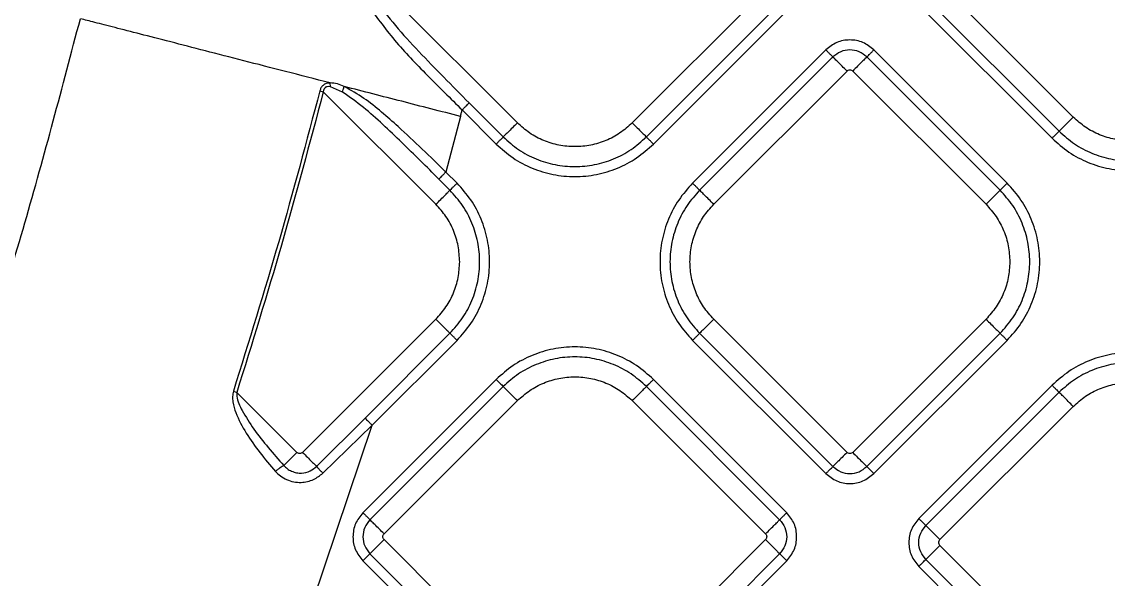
# Model space of a CAD drawing. Extents: x 939 to 1039, y 781 to 934.
# Drawn here: x 979.69 to 985.06, y 852.07 to 854.83 of the extents above; entities that cross this region are included whole.
import ezdxf

# ---------------------------------------------------------------- set-up
doc = ezdxf.new("R2010")
doc.units = 0
doc.header["$MEASUREMENT"] = 0
doc.layers.add('1', color=4, linetype='Continuous')

# ---------------------------------------------------------------- blocks, each defined once
blk = doc.blocks.new('Envoy')
at = {"layer": '1', "color": 3, "linetype": 'Continuous', "lineweight": 25}
for p, q in [((43.4851, 55.1542), (42.8262, 55.8131)), ((44.712, 55.8131), (44.0532, 55.1542)), ((46.2331, 55.1827), (45.5743, 55.8416)), ((45.5046, 55.7718), (46.1634, 55.113)), ((44.1229, 55.0845), (44.7818, 55.7433)), ((44.1578, 55.0496), (44.8166, 55.7085)), ((45.4697, 55.737), (46.1285, 55.0782)), ((45.0102, 55.5149), (44.3514, 54.8561)), ((45.9065, 54.8561), (45.2477, 55.5149)), ((45.045, 55.4801), (44.3862, 54.8212)), ((45.8716, 54.8212), (45.2128, 55.4801)), ((44.4559, 54.7515), (45.1148, 55.4103)), ((45.143, 55.4103), (45.8019, 54.7515)), ((42.5606, 55.3328), (42.5593, 55.3518)), ((42.6206, 55.3067), (42.5606, 55.3328)), ((42.5088, 55.3125), (42.5259, 55.3081)), ((43.0824, 54.7515), (42.5259, 55.3081)), ((43.2121, 55.2181), (43.3805, 55.0496)), ((43.2469, 55.2529), (43.4154, 55.0845)), ((43.2039, 55.1861), (43.1319, 54.9112)), ((43.187, 54.8561), (43.1319, 54.9112)), ((43.1521, 54.8213), (43.097, 54.8764)), ((43.0824, 54.1834), (42.4236, 53.5246)), ((45.1148, 53.5245), (44.4559, 54.1834)), ((45.8019, 54.1834), (45.143, 53.5245)), ((42.7325, 53.694), (43.1521, 54.1137)), ((44.3862, 54.1136), (45.045, 53.4548)), ((45.2128, 53.4548), (45.8716, 54.1136)), ((42.7673, 53.6592), (43.187, 54.0788)), ((44.3514, 54.0788), (45.0102, 53.42)), ((45.2477, 53.42), (45.9065, 54.0788)), ((43.3805, 53.8853), (42.7217, 53.2265)), ((44.8166, 53.2265), (44.1578, 53.8853)), ((42.0814, 53.8271), (42.0981, 53.8217)), ((42.0981, 53.8217), (42.3953, 53.5246)), ((43.4154, 53.8504), (42.7566, 53.1916)), ((44.7818, 53.1916), (44.123, 53.8504)), ((46.1285, 53.8568), (45.4697, 53.1979)), ((46.1634, 53.8219), (45.5045, 53.1631)), ((42.8263, 53.1218), (43.4851, 53.7807)), ((44.0532, 53.7807), (44.7121, 53.1218)), ((45.5742, 53.0933), (46.2331, 53.7522)), ((42.4927, 53.4554), (42.7325, 53.694)), ((42.4735, 52.7882), (42.7673, 53.6592)), ((42.5236, 53.4221), (42.7673, 53.6592)), ((43.4851, 52.4347), (42.8263, 53.0936)), ((44.7121, 53.0936), (44.0532, 52.4347)), ((42.7566, 53.0238), (43.4154, 52.365)), ((44.123, 52.365), (44.7818, 53.0238)), ((46.2331, 52.4062), (45.5742, 53.0651)), ((42.7217, 52.989), (43.3805, 52.3302)), ((44.1578, 52.3302), (44.8166, 52.989)), ((45.5045, 52.9953), (46.1634, 52.3365)), ((45.4697, 52.9605), (46.1285, 52.3016))]:
    blk.add_line(p, q, dxfattribs=at)
for points, knots in [([(42.7785, 55.7654), (42.8124, 55.7215), (42.8814, 55.6324), (42.9985, 55.5062), (43.1209, 55.3793), (43.2048, 55.2952), (43.2469, 55.2529)], [0, 0, 0, 0, 0.2404648, 0.4892547, 0.7434116, 1, 1, 1, 1]), ([(42.7405, 55.7451), (42.7848, 55.6835), (42.8748, 55.5584), (43.0401, 55.3883), (43.1544, 55.2751), (43.2121, 55.2181)], [0, 0, 0, 0, 0.325179, 0.659787, 1, 1, 1, 1]), ([(38.6197, 49.3531), (38.7618, 49.5576), (39.0472, 49.9685), (39.4283, 50.6195), (39.7805, 51.294), (40.1023, 51.9914), (40.4281, 52.7831), (40.7485, 53.6727), (41.0592, 54.6609), (41.236, 55.332), (41.3248, 55.6692)], [0, 0, 0, 0, 0.108159, 0.217286, 0.327415, 0.438561, 0.550697, 0.698969, 0.848773, 1, 1, 1, 1]), ([(42.5593, 55.3518), (42.4852, 55.3709), (42.337, 55.409), (42.1304, 55.4621), (41.9394, 55.5112), (41.7678, 55.5553), (41.6178, 55.5939), (41.4925, 55.6261), (41.3911, 55.6522), (41.3469, 55.6635), (41.3249, 55.6692)], [0, 0, 0, 0, 0.1249982, 0.2499971, 0.3749971, 0.4999956, 0.6249947, 0.7499936, 0.8749964, 1, 1, 1, 1]), ([(45.2477, 55.5149), (45.2303, 55.5286), (45.1956, 55.5561), (45.1289, 55.5681), (45.0623, 55.5561), (45.0275, 55.5286), (45.0102, 55.5149)], [0, 0, 0, 0, 0.250069, 0.499983, 0.74993, 1, 1, 1, 1]), ([(45.0102, 55.5149), (45.0143, 55.5108), (45.0226, 55.5025), (45.0334, 55.4917), (45.0417, 55.4834), (45.0439, 55.4812), (45.045, 55.4801)], [0, 0, 0, 0, 0.250009, 0.500005, 0.75, 1, 1, 1, 1]), ([(45.2128, 55.4801), (45.2005, 55.4897), (45.176, 55.5091), (45.1289, 55.5177), (45.0819, 55.5091), (45.0573, 55.4897), (45.045, 55.4801)], [0, 0, 0, 0, 0.249861, 0.499985, 0.750123, 1, 1, 1, 1]), ([(45.2128, 55.4801), (45.2139, 55.4812), (45.2161, 55.4834), (45.2244, 55.4917), (45.2352, 55.5025), (45.2435, 55.5108), (45.2477, 55.5149)], [0, 0, 0, 0, 0.250001, 0.499998, 0.749991, 1, 1, 1, 1]), ([(45.1148, 55.4103), (45.1065, 55.4186), (45.0899, 55.4352), (45.0683, 55.4568), (45.0517, 55.4734), (45.0473, 55.4778), (45.045, 55.4801)], [0, 0, 0, 0, 0.2500011, 0.4999982, 0.74999, 1, 1, 1, 1]), ([(45.2128, 55.4801), (45.2106, 55.4778), (45.2061, 55.4734), (45.1895, 55.4568), (45.1679, 55.4352), (45.1513, 55.4186), (45.143, 55.4103)], [0, 0, 0, 0, 0.25001, 0.500003, 0.750001, 1, 1, 1, 1]), ([(45.1148, 55.4103), (45.1168, 55.412), (45.121, 55.4152), (45.1289, 55.4167), (45.1368, 55.4152), (45.141, 55.412), (45.143, 55.4103)], [0, 0, 0, 0, 0.250223, 0.499992, 0.749762, 1, 1, 1, 1]), ([(42.5593, 55.3518), (42.5528, 55.3512), (42.5405, 55.35), (42.5244, 55.341), (42.5137, 55.3276), (42.5104, 55.3174), (42.5088, 55.3125)], [0, 0, 0, 0, 0.2881651, 0.5497368, 0.7823351, 1, 1, 1, 1]), ([(42.5606, 55.3328), (42.5554, 55.3334), (42.5482, 55.3342), (42.5393, 55.3316), (42.5344, 55.3286), (42.5307, 55.3246), (42.5271, 55.318), (42.5264, 55.3121), (42.5259, 55.3081)], [0, 0, 0, 0, 0.312125, 0.440371, 0.558286, 0.657478, 0.761077, 1, 1, 1, 1]), ([(42.6296, 55.3337), (42.6185, 55.3386), (42.596, 55.3484), (42.5717, 55.3507), (42.5593, 55.3518)], [0, 0, 0, 0, 0.492011, 1, 1, 1, 1]), ([(42.6206, 55.3067), (42.6217, 55.311), (42.6237, 55.3195), (42.6276, 55.329), (42.6296, 55.3337)], [0, 0, 0, 0, 0.499989, 1, 1, 1, 1]), ([(43.2039, 55.1861), (43.1065, 55.2111), (42.9118, 55.2612), (42.7237, 55.3095), (42.6296, 55.3337)], [0, 0, 0, 0, 0.500006, 1, 1, 1, 1]), ([(43.1319, 54.9112), (43.0539, 54.9873), (42.9495, 55.0891), (42.8133, 55.2083), (42.7268, 55.279), (42.6624, 55.3153), (42.6296, 55.3337)], [0, 0, 0, 0, 0.489573, 0.655267, 0.824174, 1, 1, 1, 1]), ([(42.5088, 55.3125), (42.4427, 55.0632), (42.3105, 54.5651), (42.1577, 54.073), (42.0814, 53.8271)], [0, 0, 0, 0, 0.500387, 1, 1, 1, 1]), ([(42.5259, 55.3081), (42.4587, 55.0549), (42.3264, 54.5565), (42.1734, 54.064), (42.0981, 53.8217)], [0, 0, 0, 0, 0.507945, 1, 1, 1, 1]), ([(43.097, 54.8764), (43.0668, 54.9065), (43.0062, 54.9669), (42.914, 55.0573), (42.8205, 55.1458), (42.7251, 55.233), (42.6557, 55.282), (42.6206, 55.3067)], [0, 0, 0, 0, 0.197831, 0.397266, 0.599374, 0.797746, 1, 1, 1, 1]), ([(43.2039, 55.1861), (43.2053, 55.1914), (43.208, 55.2021), (43.2107, 55.2128), (43.2121, 55.2181)], [0, 0, 0, 0, 0.5018349, 1, 1, 1, 1]), ([(43.2121, 55.2181), (43.2162, 55.2222), (43.2245, 55.2305), (43.2353, 55.2413), (43.2436, 55.2496), (43.2458, 55.2518), (43.2469, 55.2529)], [0, 0, 0, 0, 0.250013, 0.500002, 0.75, 1, 1, 1, 1]), ([(46.2331, 55.1827), (46.2248, 55.1745), (46.2083, 55.1579), (46.1866, 55.1362), (46.17, 55.1196), (46.1656, 55.1152), (46.1634, 55.113)], [0, 0, 0, 0, 0.25, 0.499995, 0.749991, 1, 1, 1, 1]), ([(46.8012, 55.1827), (46.7816, 55.1652), (46.7423, 55.1301), (46.6718, 55.0934), (46.5961, 55.0702), (46.5172, 55.0625), (46.4383, 55.0702), (46.3626, 55.0934), (46.2921, 55.1301), (46.2528, 55.1652), (46.2331, 55.1827)], [0, 0, 0, 0, 0.125, 0.25, 0.375, 0.5, 0.625, 0.75, 0.875, 1, 1, 1, 1]), ([(43.4851, 55.1542), (43.4768, 55.1459), (43.4603, 55.1294), (43.4386, 55.1077), (43.422, 55.0911), (43.4176, 55.0867), (43.4154, 55.0845)], [0, 0, 0, 0, 0.249999, 0.499997, 0.74999, 1, 1, 1, 1]), ([(44.0532, 55.1542), (44.0336, 55.1367), (43.9943, 55.1016), (43.9237, 55.0649), (43.8481, 55.0417), (43.7691, 55.034), (43.6902, 55.0417), (43.6146, 55.0649), (43.544, 55.1016), (43.5047, 55.1367), (43.4851, 55.1542)], [0, 0, 0, 0, 0.125, 0.25, 0.375, 0.5, 0.624999, 0.749999, 0.874999, 1, 1, 1, 1]), ([(44.0532, 55.1542), (44.0615, 55.1459), (44.078, 55.1294), (44.0997, 55.1077), (44.1163, 55.0911), (44.1207, 55.0867), (44.1229, 55.0845)], [0, 0, 0, 0, 0.250002, 0.499999, 0.749992, 1, 1, 1, 1]), ([(46.1285, 55.0782), (46.1327, 55.0823), (46.1409, 55.0906), (46.1518, 55.1014), (46.1601, 55.1097), (46.1623, 55.1119), (46.1634, 55.113)], [0, 0, 0, 0, 0.25001, 0.500005, 0.750001, 1, 1, 1, 1]), ([(46.1634, 55.113), (46.1879, 55.0912), (46.2368, 55.0475), (46.3246, 55.0017), (46.4189, 54.9729), (46.5172, 54.9633), (46.6155, 54.9729), (46.7097, 55.0017), (46.7976, 55.0475), (46.8465, 55.0912), (46.871, 55.113)], [0, 0, 0, 0, 0.125, 0.25, 0.375, 0.5, 0.625, 0.75, 0.875, 1, 1, 1, 1]), ([(43.3805, 55.0496), (43.3846, 55.0538), (43.3929, 55.0621), (43.4037, 55.0729), (43.412, 55.0812), (43.4143, 55.0834), (43.4154, 55.0845)], [0, 0, 0, 0, 0.250002, 0.499998, 0.750001, 1, 1, 1, 1]), ([(43.4154, 55.0845), (43.4398, 55.0627), (43.4888, 55.019), (43.5766, 54.9732), (43.6709, 54.9444), (43.7691, 54.9348), (43.8674, 54.9444), (43.9617, 54.9732), (44.0495, 55.019), (44.0985, 55.0627), (44.1229, 55.0845)], [0, 0, 0, 0, 0.125, 0.25, 0.375, 0.5, 0.625, 0.75, 0.875, 1, 1, 1, 1]), ([(44.1578, 55.0496), (44.1537, 55.0538), (44.1454, 55.0621), (44.1346, 55.0729), (44.1263, 55.0812), (44.124, 55.0834), (44.1229, 55.0845)], [0, 0, 0, 0, 0.250002, 0.499997, 0.749999, 1, 1, 1, 1]), ([(46.1285, 55.0782), (46.1554, 55.0542), (46.2092, 55.0062), (46.3057, 54.9559), (46.4092, 54.9242), (46.5172, 54.9136), (46.6251, 54.9242), (46.7287, 54.9559), (46.8252, 55.0062), (46.8789, 55.0542), (46.9058, 55.0782)], [0, 0, 0, 0, 0.125, 0.25, 0.375, 0.5, 0.625, 0.75, 0.875, 1, 1, 1, 1]), ([(43.3805, 55.0496), (43.4074, 55.0256), (43.4611, 54.9777), (43.5576, 54.9274), (43.6612, 54.8957), (43.7691, 54.8851), (43.8771, 54.8957), (43.9807, 54.9274), (44.0771, 54.9777), (44.1309, 55.0256), (44.1578, 55.0496)], [0, 0, 0, 0, 0.1250001, 0.25, 0.375, 0.5, 0.625, 0.75, 0.8749999, 1, 1, 1, 1]), ([(43.1319, 54.9112), (43.1277, 54.9071), (43.1195, 54.8988), (43.1086, 54.888), (43.1003, 54.8797), (43.0981, 54.8775), (43.097, 54.8764)], [0, 0, 0, 0, 0.250008, 0.499997, 0.749999, 1, 1, 1, 1]), ([(43.187, 54.8561), (43.1828, 54.852), (43.1746, 54.8437), (43.1637, 54.8329), (43.1554, 54.8246), (43.1532, 54.8224), (43.1521, 54.8213)], [0, 0, 0, 0, 0.2500072, 0.5000018, 0.7499998, 1, 1, 1, 1]), ([(43.187, 54.0788), (43.211, 54.1057), (43.2589, 54.1595), (43.3092, 54.256), (43.3409, 54.3595), (43.3515, 54.4675), (43.3409, 54.5754), (43.3092, 54.679), (43.2589, 54.7755), (43.211, 54.8292), (43.187, 54.8561)], [0, 0, 0, 0, 0.125, 0.25, 0.375, 0.5, 0.625, 0.75, 0.875, 1, 1, 1, 1]), ([(44.3514, 54.8561), (44.3274, 54.8292), (44.2794, 54.7754), (44.2291, 54.6789), (44.1974, 54.5754), (44.1869, 54.4674), (44.1974, 54.3595), (44.2291, 54.2559), (44.2794, 54.1594), (44.3274, 54.1057), (44.3514, 54.0788)], [0, 0, 0, 0, 0.1250001, 0.25, 0.375, 0.5, 0.625, 0.75, 0.8749999, 1, 1, 1, 1]), ([(44.3514, 54.8561), (44.3555, 54.8519), (44.3638, 54.8437), (44.3746, 54.8328), (44.3829, 54.8245), (44.3851, 54.8223), (44.3862, 54.8212)], [0, 0, 0, 0, 0.250003, 0.499999, 0.750002, 1, 1, 1, 1]), ([(45.9065, 54.8561), (45.9023, 54.8519), (45.8941, 54.8437), (45.8832, 54.8328), (45.8749, 54.8245), (45.8727, 54.8223), (45.8716, 54.8212)], [0, 0, 0, 0, 0.250005, 0.500001, 0.750002, 1, 1, 1, 1]), ([(45.9065, 54.0788), (45.9305, 54.1057), (45.9784, 54.1594), (46.0287, 54.2559), (46.0604, 54.3595), (46.071, 54.4674), (46.0604, 54.5754), (46.0287, 54.6789), (45.9784, 54.7754), (45.9305, 54.8292), (45.9065, 54.8561)], [0, 0, 0, 0, 0.125, 0.25, 0.375, 0.5, 0.625, 0.75, 0.875, 1, 1, 1, 1]), ([(43.0824, 54.7515), (43.0907, 54.7598), (43.1072, 54.7764), (43.1289, 54.798), (43.1455, 54.8146), (43.1499, 54.819), (43.1521, 54.8213)], [0, 0, 0, 0, 0.250002, 0.499997, 0.749991, 1, 1, 1, 1]), ([(43.1521, 54.1137), (43.174, 54.1382), (43.2176, 54.1871), (43.2634, 54.2749), (43.2923, 54.3692), (43.3019, 54.4675), (43.2923, 54.5657), (43.2634, 54.66), (43.2176, 54.7478), (43.174, 54.7968), (43.1521, 54.8213)], [0, 0, 0, 0, 0.125, 0.25, 0.375001, 0.5, 0.625, 0.75, 0.875, 1, 1, 1, 1]), ([(44.3862, 54.8212), (44.3644, 54.7968), (44.3207, 54.7478), (44.2749, 54.66), (44.2461, 54.5657), (44.2365, 54.4674), (44.2461, 54.3692), (44.2749, 54.2749), (44.3207, 54.1871), (44.3644, 54.1381), (44.3862, 54.1136)], [0, 0, 0, 0, 0.125, 0.25, 0.375001, 0.5, 0.625, 0.750001, 0.875001, 1, 1, 1, 1]), ([(44.4559, 54.7515), (44.4477, 54.7598), (44.4311, 54.7763), (44.4094, 54.798), (44.3928, 54.8146), (44.3884, 54.819), (44.3862, 54.8212)], [0, 0, 0, 0, 0.249999, 0.4999967, 0.7499893, 1, 1, 1, 1]), ([(45.8019, 54.7515), (45.8102, 54.7598), (45.8267, 54.7763), (45.8484, 54.798), (45.865, 54.8146), (45.8694, 54.819), (45.8716, 54.8212)], [0, 0, 0, 0, 0.25, 0.499997, 0.74999, 1, 1, 1, 1]), ([(45.8716, 54.1136), (45.8934, 54.1381), (45.9371, 54.1871), (45.9829, 54.2749), (46.0117, 54.3692), (46.0214, 54.4674), (46.0117, 54.5657), (45.9829, 54.66), (45.9371, 54.7478), (45.8934, 54.7968), (45.8716, 54.8212)], [0, 0, 0, 0, 0.125, 0.25, 0.375, 0.5, 0.624999, 0.75, 0.875, 1, 1, 1, 1]), ([(43.2001, 54.4675), (43.1986, 54.4938), (43.1956, 54.5464), (43.1716, 54.6221), (43.135, 54.6926), (43.0999, 54.7319), (43.0824, 54.7515)], [0, 0, 0, 0, 0.25, 0.5, 0.75, 1, 1, 1, 1]), ([(44.3383, 54.4674), (44.3398, 54.4937), (44.3427, 54.5463), (44.3668, 54.622), (44.4033, 54.6926), (44.4384, 54.7319), (44.4559, 54.7515)], [0, 0, 0, 0, 0.25, 0.5, 0.750001, 1, 1, 1, 1]), ([(45.8019, 54.7515), (45.8194, 54.7319), (45.8545, 54.6926), (45.891, 54.622), (45.9151, 54.5463), (45.9181, 54.4937), (45.9195, 54.4674)], [0, 0, 0, 0, 0.2499998, 0.5000004, 0.75, 1, 1, 1, 1]), ([(43.0824, 54.1834), (43.0999, 54.2031), (43.135, 54.2423), (43.1716, 54.3129), (43.1956, 54.3886), (43.1986, 54.4412), (43.2001, 54.4675)], [0, 0, 0, 0, 0.25, 0.5, 0.75, 1, 1, 1, 1]), ([(44.4559, 54.1834), (44.4384, 54.203), (44.4033, 54.2423), (44.3668, 54.3128), (44.3427, 54.3885), (44.3398, 54.4411), (44.3383, 54.4674)], [0, 0, 0, 0, 0.249999, 0.5, 0.75, 1, 1, 1, 1]), ([(45.9195, 54.4674), (45.9181, 54.4411), (45.9151, 54.3885), (45.891, 54.3128), (45.8545, 54.2423), (45.8194, 54.203), (45.8019, 54.1834)], [0, 0, 0, 0, 0.25, 0.4999996, 0.7500002, 1, 1, 1, 1]), ([(43.0824, 54.1834), (43.0907, 54.1751), (43.1072, 54.1586), (43.1289, 54.1369), (43.1455, 54.1203), (43.1499, 54.1159), (43.1521, 54.1137)], [0, 0, 0, 0, 0.250002, 0.499996, 0.749991, 1, 1, 1, 1]), ([(44.4559, 54.1834), (44.4477, 54.1751), (44.4311, 54.1585), (44.4094, 54.1369), (44.3928, 54.1203), (44.3884, 54.1159), (44.3862, 54.1136)], [0, 0, 0, 0, 0.249999, 0.499997, 0.74999, 1, 1, 1, 1]), ([(45.8019, 54.1834), (45.8102, 54.1751), (45.8267, 54.1585), (45.8484, 54.1369), (45.865, 54.1203), (45.8694, 54.1159), (45.8716, 54.1136)], [0, 0, 0, 0, 0.25, 0.499998, 0.749991, 1, 1, 1, 1]), ([(43.187, 54.0788), (43.1828, 54.083), (43.1746, 54.0912), (43.1637, 54.1021), (43.1554, 54.1104), (43.1532, 54.1126), (43.1521, 54.1137)], [0, 0, 0, 0, 0.250008, 0.500003, 0.750001, 1, 1, 1, 1]), ([(44.3514, 54.0788), (44.3555, 54.0829), (44.3638, 54.0912), (44.3746, 54.102), (44.3829, 54.1103), (44.3851, 54.1125), (44.3862, 54.1136)], [0, 0, 0, 0, 0.250002, 0.499998, 0.750001, 1, 1, 1, 1]), ([(45.9065, 54.0788), (45.9023, 54.0829), (45.8941, 54.0912), (45.8832, 54.102), (45.8749, 54.1103), (45.8727, 54.1125), (45.8716, 54.1136)], [0, 0, 0, 0, 0.2500048, 0.4999999, 0.7500003, 1, 1, 1, 1]), ([(44.1578, 53.8853), (44.1309, 53.9093), (44.0772, 53.9572), (43.9807, 54.0075), (43.8771, 54.0392), (43.7692, 54.0498), (43.6612, 54.0392), (43.5577, 54.0075), (43.4612, 53.9572), (43.4074, 53.9093), (43.3805, 53.8853)], [0, 0, 0, 0, 0.125, 0.25, 0.375, 0.5, 0.625, 0.75, 0.875, 1, 1, 1, 1]), ([(44.123, 53.8504), (44.0985, 53.8722), (44.0496, 53.9159), (43.9617, 53.9617), (43.8675, 53.9905), (43.7692, 54.0002), (43.6709, 53.9905), (43.5766, 53.9617), (43.4888, 53.9159), (43.4399, 53.8722), (43.4154, 53.8504)], [0, 0, 0, 0, 0.125, 0.25, 0.375, 0.5, 0.625, 0.75, 0.875, 1, 1, 1, 1]), ([(46.9058, 53.8568), (46.8789, 53.8807), (46.8251, 53.9287), (46.7287, 53.979), (46.6251, 54.0107), (46.5171, 54.0213), (46.4092, 54.0107), (46.3056, 53.979), (46.2091, 53.9287), (46.1554, 53.8807), (46.1285, 53.8568)], [0, 0, 0, 0, 0.125, 0.25, 0.375, 0.5, 0.625, 0.75, 0.875, 1, 1, 1, 1]), ([(46.8709, 53.8219), (46.8465, 53.8437), (46.7975, 53.8874), (46.7097, 53.9332), (46.6154, 53.962), (46.5171, 53.9716), (46.4189, 53.962), (46.3246, 53.9332), (46.2368, 53.8874), (46.1878, 53.8437), (46.1634, 53.8219)], [0, 0, 0, 0, 0.125, 0.25, 0.375, 0.5, 0.625, 0.75, 0.875, 1, 1, 1, 1]), ([(43.3805, 53.8853), (43.3847, 53.8811), (43.3929, 53.8728), (43.4038, 53.862), (43.4121, 53.8537), (43.4143, 53.8515), (43.4154, 53.8504)], [0, 0, 0, 0, 0.250003, 0.499999, 0.749998, 1, 1, 1, 1]), ([(43.4851, 53.7807), (43.5048, 53.7982), (43.5441, 53.8333), (43.6146, 53.87), (43.6903, 53.8932), (43.7692, 53.9009), (43.8481, 53.8932), (43.9238, 53.87), (43.9943, 53.8333), (44.0336, 53.7982), (44.0532, 53.7807)], [0, 0, 0, 0, 0.125, 0.25, 0.375001, 0.5, 0.625, 0.75, 0.875, 1, 1, 1, 1]), ([(44.123, 53.8504), (44.1241, 53.8515), (44.1263, 53.8537), (44.1346, 53.862), (44.1454, 53.8728), (44.1537, 53.8811), (44.1578, 53.8853)], [0, 0, 0, 0, 0.25, 0.499998, 0.749993, 1, 1, 1, 1]), ([(42.0814, 53.8271), (42.0796, 53.8183), (42.076, 53.8007), (42.0799, 53.7645), (42.098, 53.7019), (42.1433, 53.6178), (42.211, 53.5223), (42.263, 53.4615), (42.2893, 53.4308)], [0, 0, 0, 0, 0.056758, 0.114271, 0.232681, 0.4804, 0.737475, 1, 1, 1, 1]), ([(42.0981, 53.8217), (42.0982, 53.8153), (42.0982, 53.7835), (42.1296, 53.7207), (42.2029, 53.6045), (42.2789, 53.5186), (42.3307, 53.46)], [0, 0, 0, 0, 0.043626, 0.21575, 0.46533, 1, 1, 1, 1]), ([(43.4851, 53.7807), (43.4768, 53.789), (43.4603, 53.8055), (43.4386, 53.8272), (43.422, 53.8438), (43.4176, 53.8482), (43.4154, 53.8504)], [0, 0, 0, 0, 0.249999, 0.499997, 0.74999, 1, 1, 1, 1]), ([(44.123, 53.8504), (44.1208, 53.8482), (44.1163, 53.8438), (44.0997, 53.8272), (44.0781, 53.8055), (44.0615, 53.789), (44.0532, 53.7807)], [0, 0, 0, 0, 0.2500086, 0.5000031, 0.7499982, 1, 1, 1, 1]), ([(46.1285, 53.8568), (46.1326, 53.8526), (46.1409, 53.8443), (46.1517, 53.8335), (46.16, 53.8252), (46.1623, 53.823), (46.1634, 53.8219)], [0, 0, 0, 0, 0.250008, 0.500003, 0.749999, 1, 1, 1, 1]), ([(46.2331, 53.7522), (46.2248, 53.7604), (46.2083, 53.777), (46.1866, 53.7987), (46.17, 53.8153), (46.1656, 53.8197), (46.1634, 53.8219)], [0, 0, 0, 0, 0.249998, 0.499996, 0.749991, 1, 1, 1, 1]), ([(46.2331, 53.7522), (46.2527, 53.7697), (46.292, 53.8048), (46.3626, 53.8415), (46.4382, 53.8647), (46.5171, 53.8724), (46.5961, 53.8647), (46.6717, 53.8415), (46.7423, 53.8048), (46.7816, 53.7697), (46.8012, 53.7522)], [0, 0, 0, 0, 0.125, 0.25, 0.375, 0.5, 0.625, 0.75, 0.875, 1, 1, 1, 1]), ([(42.7325, 53.694), (42.7336, 53.6929), (42.7358, 53.6907), (42.7441, 53.6824), (42.7549, 53.6716), (42.7632, 53.6633), (42.7673, 53.6592)], [0, 0, 0, 0, 0.250001, 0.500003, 0.749998, 1, 1, 1, 1]), ([(42.3953, 53.5246), (42.3885, 53.5178), (42.3749, 53.5042), (42.3564, 53.4856), (42.3406, 53.4699), (42.334, 53.4633), (42.3307, 53.46)], [0, 0, 0, 0, 0.250001, 0.500006, 0.750004, 1, 1, 1, 1]), ([(42.4236, 53.5246), (42.4215, 53.5229), (42.4173, 53.5197), (42.4094, 53.5182), (42.4015, 53.5197), (42.3973, 53.5229), (42.3953, 53.5246)], [0, 0, 0, 0, 0.2502332, 0.5000078, 0.7497825, 1, 1, 1, 1]), ([(42.4236, 53.5246), (42.4316, 53.5165), (42.4476, 53.5005), (42.4688, 53.4793), (42.4854, 53.4627), (42.4903, 53.4578), (42.4927, 53.4554)], [0, 0, 0, 0, 0.250002, 0.500002, 0.750004, 1, 1, 1, 1]), ([(45.1148, 53.5245), (45.1065, 53.5163), (45.0899, 53.4997), (45.0683, 53.478), (45.0517, 53.4615), (45.0473, 53.457), (45.045, 53.4548)], [0, 0, 0, 0, 0.2500011, 0.4999982, 0.74999, 1, 1, 1, 1]), ([(45.143, 53.5245), (45.141, 53.5229), (45.1368, 53.5196), (45.1289, 53.5182), (45.121, 53.5196), (45.1168, 53.5229), (45.1148, 53.5245)], [0, 0, 0, 0, 0.250238, 0.500008, 0.749777, 1, 1, 1, 1]), ([(45.143, 53.5245), (45.1513, 53.5163), (45.1679, 53.4997), (45.1895, 53.478), (45.2061, 53.4615), (45.2106, 53.457), (45.2128, 53.4548)], [0, 0, 0, 0, 0.249999, 0.499997, 0.74999, 1, 1, 1, 1]), ([(42.2893, 53.4308), (42.2933, 53.4342), (42.3012, 53.441), (42.3129, 53.4498), (42.3234, 53.4567), (42.3283, 53.4589), (42.3307, 53.46)], [0, 0, 0, 0, 0.249994, 0.5, 0.75, 1, 1, 1, 1]), ([(42.3307, 53.46), (42.3361, 53.4546), (42.3473, 53.4432), (42.3688, 53.431), (42.3929, 53.4234), (42.4246, 53.4213), (42.4609, 53.4298), (42.4826, 53.4473), (42.4927, 53.4554)], [0, 0, 0, 0, 0.127036, 0.265233, 0.407599, 0.543897, 0.788307, 1, 1, 1, 1]), ([(42.5236, 53.4221), (42.5198, 53.4259), (42.5124, 53.4335), (42.5029, 53.4436), (42.4957, 53.4516), (42.4937, 53.4541), (42.4927, 53.4554)], [0, 0, 0, 0, 0.249994, 0.500005, 0.750005, 1, 1, 1, 1]), ([(45.0102, 53.42), (45.0143, 53.4241), (45.0226, 53.4324), (45.0334, 53.4432), (45.0417, 53.4515), (45.0439, 53.4537), (45.045, 53.4548)], [0, 0, 0, 0, 0.250008, 0.500003, 0.750001, 1, 1, 1, 1]), ([(45.045, 53.4548), (45.0573, 53.4451), (45.0818, 53.4258), (45.1289, 53.4172), (45.176, 53.4258), (45.2005, 53.4451), (45.2128, 53.4548)], [0, 0, 0, 0, 0.249862, 0.499986, 0.750124, 1, 1, 1, 1]), ([(45.2477, 53.42), (45.2435, 53.4241), (45.2352, 53.4324), (45.2244, 53.4432), (45.2161, 53.4515), (45.2139, 53.4537), (45.2128, 53.4548)], [0, 0, 0, 0, 0.250003, 0.499997, 0.749999, 1, 1, 1, 1]), ([(42.2893, 53.4308), (42.2972, 53.4229), (42.3134, 53.4066), (42.3445, 53.389), (42.3794, 53.378), (42.425, 53.3746), (42.4775, 53.3859), (42.509, 53.4106), (42.5236, 53.4221)], [0, 0, 0, 0, 0.1279772, 0.2660249, 0.4084927, 0.5466622, 0.7899588, 1, 1, 1, 1]), ([(45.0102, 53.42), (45.0275, 53.4062), (45.0623, 53.3788), (45.1289, 53.3668), (45.1956, 53.3788), (45.2303, 53.4062), (45.2477, 53.42)], [0, 0, 0, 0, 0.250068, 0.499982, 0.749929, 1, 1, 1, 1]), ([(42.7217, 53.2265), (42.708, 53.2091), (42.6806, 53.1744), (42.6685, 53.1077), (42.6805, 53.0411), (42.708, 53.0063), (42.7217, 52.989)], [0, 0, 0, 0, 0.250066, 0.499983, 0.749929, 1, 1, 1, 1]), ([(42.7217, 53.2265), (42.7259, 53.2223), (42.7341, 53.214), (42.7449, 53.2032), (42.7532, 53.1949), (42.7555, 53.1927), (42.7566, 53.1916)], [0, 0, 0, 0, 0.2500028, 0.4999989, 0.7499983, 1, 1, 1, 1]), ([(42.7566, 53.1916), (42.7469, 53.1793), (42.7275, 53.1548), (42.719, 53.1077), (42.7275, 53.0607), (42.7469, 53.0361), (42.7566, 53.0238)], [0, 0, 0, 0, 0.249861, 0.499984, 0.750123, 1, 1, 1, 1]), ([(42.8263, 53.1218), (42.818, 53.1301), (42.8014, 53.1467), (42.7798, 53.1683), (42.7632, 53.1849), (42.7588, 53.1894), (42.7566, 53.1916)], [0, 0, 0, 0, 0.249999, 0.499997, 0.74999, 1, 1, 1, 1]), ([(44.7121, 53.1218), (44.7204, 53.1301), (44.7369, 53.1467), (44.7586, 53.1683), (44.7752, 53.1849), (44.7796, 53.1894), (44.7818, 53.1916)], [0, 0, 0, 0, 0.250002, 0.499997, 0.749991, 1, 1, 1, 1]), ([(44.8166, 53.2265), (44.8125, 53.2223), (44.8042, 53.214), (44.7934, 53.2032), (44.7851, 53.1949), (44.7829, 53.1927), (44.7818, 53.1916)], [0, 0, 0, 0, 0.249997, 0.499999, 0.749998, 1, 1, 1, 1]), ([(44.7818, 53.1916), (44.7915, 53.1793), (44.8108, 53.1548), (44.8194, 53.1077), (44.8108, 53.0607), (44.7915, 53.0361), (44.7818, 53.0238)], [0, 0, 0, 0, 0.249861, 0.499984, 0.750122, 1, 1, 1, 1]), ([(44.8166, 52.989), (44.8304, 53.0063), (44.8578, 53.0411), (44.8699, 53.1077), (44.8578, 53.1744), (44.8304, 53.2091), (44.8166, 53.2265)], [0, 0, 0, 0, 0.250071, 0.500017, 0.749934, 1, 1, 1, 1]), ([(45.4697, 53.1979), (45.456, 53.1806), (45.4285, 53.1458), (45.4165, 53.0792), (45.4285, 53.0126), (45.456, 52.9778), (45.4697, 52.9605)], [0, 0, 0, 0, 0.250072, 0.500017, 0.749933, 1, 1, 1, 1]), ([(45.5045, 53.1631), (45.5034, 53.1642), (45.5012, 53.1664), (45.4929, 53.1747), (45.4821, 53.1855), (45.4738, 53.1938), (45.4697, 53.1979)], [0, 0, 0, 0, 0.25, 0.500003, 0.749994, 1, 1, 1, 1]), ([(45.5045, 52.9953), (45.4949, 53.0076), (45.4755, 53.0321), (45.4669, 53.0792), (45.4755, 53.1263), (45.4949, 53.1508), (45.5045, 53.1631)], [0, 0, 0, 0, 0.24986, 0.499984, 0.750123, 1, 1, 1, 1]), ([(45.5742, 53.0933), (45.566, 53.1016), (45.5494, 53.1182), (45.5278, 53.1398), (45.5112, 53.1564), (45.5067, 53.1608), (45.5045, 53.1631)], [0, 0, 0, 0, 0.249998, 0.499996, 0.74999, 1, 1, 1, 1]), ([(42.8263, 53.0936), (42.818, 53.0853), (42.8014, 53.0687), (42.7798, 53.0471), (42.7632, 53.0305), (42.7588, 53.0261), (42.7566, 53.0238)], [0, 0, 0, 0, 0.249997, 0.499995, 0.74999, 1, 1, 1, 1]), ([(42.8263, 53.0936), (42.8246, 53.0956), (42.8214, 53.0998), (42.8199, 53.1077), (42.8214, 53.1156), (42.8246, 53.1198), (42.8263, 53.1218)], [0, 0, 0, 0, 0.2502332, 0.5000078, 0.7497825, 1, 1, 1, 1]), ([(44.7121, 53.1218), (44.7137, 53.1198), (44.717, 53.1156), (44.7184, 53.1077), (44.717, 53.0998), (44.7137, 53.0956), (44.7121, 53.0936)], [0, 0, 0, 0, 0.250223, 0.499992, 0.749762, 1, 1, 1, 1]), ([(44.7121, 53.0936), (44.7204, 53.0853), (44.7369, 53.0687), (44.7586, 53.0471), (44.7752, 53.0305), (44.7796, 53.0261), (44.7818, 53.0238)], [0, 0, 0, 0, 0.249999, 0.499995, 0.749991, 1, 1, 1, 1]), ([(45.5742, 53.0651), (45.5726, 53.0671), (45.5694, 53.0713), (45.5679, 53.0792), (45.5694, 53.0871), (45.5726, 53.0913), (45.5742, 53.0933)], [0, 0, 0, 0, 0.25022, 0.499992, 0.749764, 1, 1, 1, 1]), ([(42.7217, 52.989), (42.7259, 52.9931), (42.7341, 53.0014), (42.7449, 53.0122), (42.7532, 53.0205), (42.7555, 53.0227), (42.7566, 53.0238)], [0, 0, 0, 0, 0.250008, 0.499998, 0.750001, 1, 1, 1, 1]), ([(44.7818, 53.0238), (44.7829, 53.0227), (44.7851, 53.0205), (44.7934, 53.0122), (44.8042, 53.0014), (44.8125, 52.9931), (44.8166, 52.989)], [0, 0, 0, 0, 0.249999, 0.500002, 0.749998, 1, 1, 1, 1]), ([(45.5742, 53.0651), (45.566, 53.0568), (45.5494, 53.0402), (45.5278, 53.0186), (45.5112, 53.002), (45.5067, 52.9975), (45.5045, 52.9953)], [0, 0, 0, 0, 0.25, 0.499998, 0.749991, 1, 1, 1, 1]), ([(45.4697, 52.9605), (45.4738, 52.9646), (45.4821, 52.9729), (45.4929, 52.9837), (45.5012, 52.992), (45.5034, 52.9942), (45.5045, 52.9953)], [0, 0, 0, 0, 0.2500006, 0.4999975, 0.7499976, 1, 1, 1, 1])]:
    blk.add_open_spline(points, degree=3, knots=knots, dxfattribs=at)

msp = doc.modelspace()

# ---------------------------------------------------------------- block references
at = {"layer": '1'}
msp.add_blockref('Envoy', (938.6538, 799.1744), dxfattribs=at)

doc.saveas('drawing.dxf')
